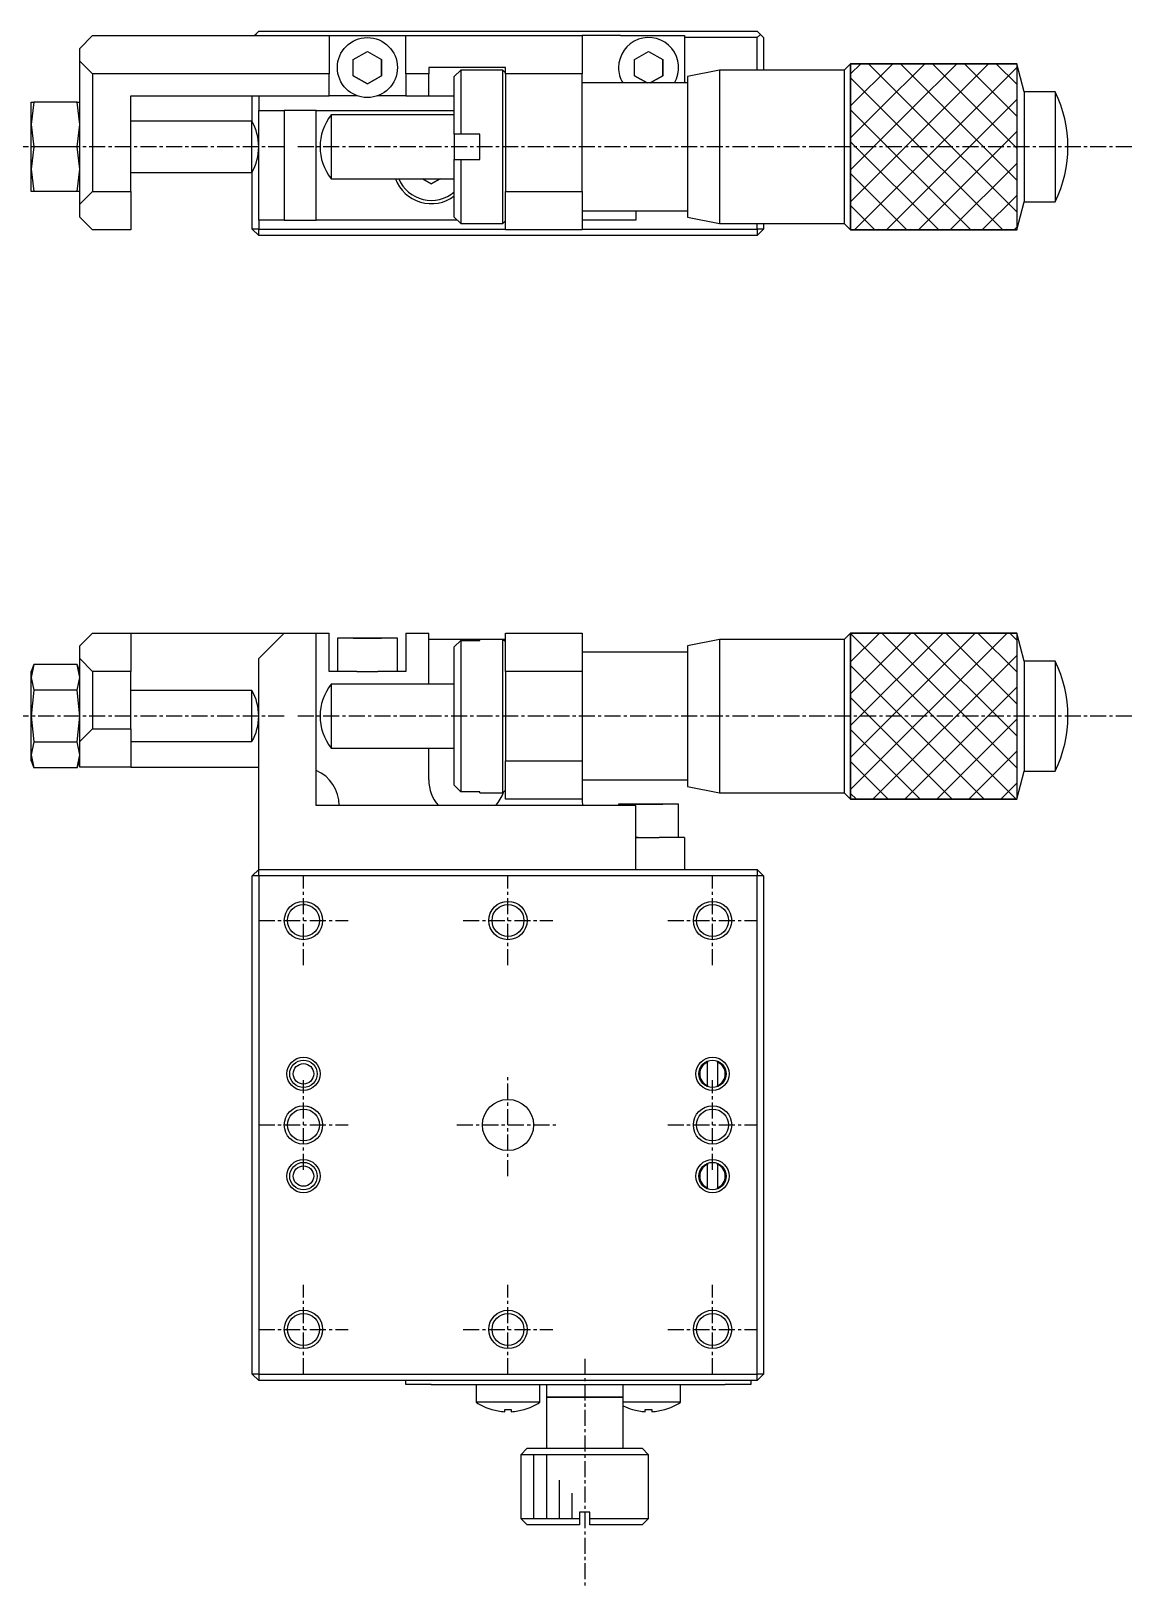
# Model space of a CAD drawing. Extents: x 10 to 351, y 10 to 232.
# Drawn here: x 117 to 203.2, y 110.1 to 232 of the extents above; entities that cross this region are included whole.
import ezdxf

# ---------------------------------------------------------------- set-up
doc = ezdxf.new("R2010")
doc.units = 0
doc.linetypes.add('CENTER', pattern=[2, 1.25, -0.25, 0.25, -0.25])
doc.layers.get('0').update_dxf_attribs({"linetype": 'CONTINUOUS'})
doc.layers.add('CENTER', color=1, linetype='CENTER')

msp = doc.modelspace()

# ---------------------------------------------------------------- linework, layer by layer
at = {"color": 7, "linetype": 'CONTINUOUS'}
for p, q in [((120.849997, 230.65), (121.849997, 231.65)), ((121.849997, 231.65), (140.349997, 231.65)), ((134.499997, 231.65), (134.599997, 231.75)), ((134.599997, 231.75), (134.849997, 232)), ((134.599997, 231.75), (134.699997, 231.65)), ((134.849997, 232), (173.849997, 232)), ((140.349997, 231.65), (140.349997, 228.65)), ((140.349997, 231.65), (146.349997, 231.65)), ((146.349997, 228.65), (146.349997, 231.65)), ((146.349997, 231.65), (160.149997, 231.65)), ((160.149997, 231.65), (160.149997, 228.65)), ((163.149997, 231.65), (160.149997, 231.65)), ((163.149997, 231.65), (168.149997, 231.65)), ((168.149997, 231.65), (168.149997, 227.95)), ((174.099997, 231.75), (173.849997, 232)), ((173.849997, 231.5), (174.099997, 231.75)), ((174.099997, 231.75), (174.349997, 231.5)), ((120.849997, 229.65), (120.849997, 230.65)), ((142.249997, 229.785085), (143.349996, 230.420171)), ((143.349996, 230.420171), (144.449997, 229.785085)), ((164.249996, 229.785085), (165.349996, 230.420171)), ((165.349996, 230.420171), (166.449996, 229.785085)), ((173.849997, 231.5), (168.149997, 231.5)), ((173.849997, 228.949996), (173.849997, 231.5)), ((174.349997, 231.5), (174.349997, 228.949996)), ((120.849997, 224.95), (120.849997, 229.65)), ((120.849997, 229.65), (121.849997, 228.65)), ((142.249997, 228.514915), (142.249997, 229.785085)), ((144.449997, 228.514915), (144.449996, 229.785085)), ((144.449997, 229.785085), (144.449997, 228.514915)), ((164.249997, 228.514915), (164.249996, 229.785085)), ((166.449996, 229.785085), (166.449997, 228.514915)), ((166.449997, 228.514915), (166.449996, 229.785085)), ((181.150002, 229.449999), (180.65, 228.949996)), ((181.150002, 229.449999), (194.150003, 229.449999)), ((181.150003, 216.450001), (181.150002, 229.449999)), ((194.739491, 227.25), (194.150003, 229.449999)), ((194.150003, 229.449999), (194.150004, 216.450001)), ((121.849997, 228.65), (121.849997, 219.45)), ((140.349997, 228.65), (121.849997, 228.65)), ((140.349997, 226.95), (140.349997, 228.65)), ((143.349997, 227.879829), (142.249997, 228.514915)), ((142.249997, 228.514915), (143.349997, 227.879829)), ((144.449997, 228.514915), (143.349997, 227.879829)), ((143.349997, 227.879829), (144.449997, 228.514915)), ((148.149997, 228.65), (146.349997, 228.65)), ((146.349997, 228.65), (146.349997, 226.95)), ((154.149997, 229.15), (148.149997, 229.15)), ((148.149997, 229.15), (148.149997, 228.65)), ((148.149997, 226.95), (148.149997, 228.65)), ((150.649996, 228.95), (150.149996, 228.45)), ((150.149996, 223.95), (150.149996, 228.45)), ((150.649996, 228.95), (150.649996, 223.95)), ((153.949996, 228.95), (150.649996, 228.95)), ((153.949997, 222.95), (153.949996, 228.95)), ((154.149996, 228.75), (153.949996, 228.95)), ((154.149997, 228.65), (154.149997, 229.15)), ((160.149997, 228.65), (154.149997, 228.65)), ((154.149997, 228.65), (154.149997, 219.45)), ((160.149997, 219.45), (160.149997, 228.65)), ((165.228457, 227.95), (164.249997, 228.514915)), ((164.249997, 228.514915), (165.228457, 227.95)), ((166.449997, 228.514915), (165.471536, 227.95)), ((165.471536, 227.95), (166.449997, 228.514915)), ((170.899995, 228.949996), (168.399996, 228.449997)), ((168.399996, 228.449997), (168.399997, 217.450003)), ((170.899995, 228.949996), (170.899996, 216.950004)), ((180.65, 228.949996), (170.899995, 228.949996)), ((180.65, 228.949996), (180.650001, 216.950004)), ((124.849997, 226.95), (140.349997, 226.95)), ((124.849997, 219.45), (124.849997, 226.95)), ((134.349997, 224.886492), (134.349997, 226.95)), ((134.849997, 226.95), (134.849997, 225.8)), ((142.523861, 226.95), (140.349997, 226.95)), ((146.349997, 226.95), (144.176132, 226.95)), ((146.349997, 226.95), (148.149997, 226.95)), ((148.149997, 226.95), (150.149996, 226.95)), ((168.399996, 227.95), (160.149996, 227.95)), ((194.739491, 227.25), (194.739492, 218.65)), ((197.150002, 227.25), (194.739491, 227.25)), ((197.150002, 227.25), (197.150003, 218.65)), ((117.247069, 226.45), (117.049997, 224.7)), ((117.049997, 226.45), (117.247069, 226.45)), ((117.049997, 224.7), (117.049997, 226.45)), ((120.652924, 226.45), (117.247069, 226.45)), ((120.849997, 224.7), (120.652924, 226.45)), ((120.652924, 226.45), (120.849997, 226.45)), ((134.849997, 217.2), (134.849997, 225.8)), ((134.849997, 225.8), (136.849997, 225.8)), ((136.849997, 225.8), (136.849997, 217.2)), ((139.349997, 225.8), (136.849997, 225.8)), ((139.349997, 217.2), (139.349997, 225.8)), ((139.349997, 225.8), (150.149996, 225.8)), ((117.049997, 224.7), (117.247069, 222.95)), ((117.049997, 221.2), (117.049997, 224.7)), ((120.652924, 222.95), (120.849997, 224.7)), ((120.849997, 220.95), (120.849997, 224.95)), ((134.314098, 224.95), (124.850016, 224.95)), ((134.314098, 222.95), (134.314098, 224.950005)), ((134.314098, 222.95), (134.314098, 224.95)), ((140.527505, 225.449996), (140.527506, 220.450004)), ((150.149996, 225.449996), (140.527505, 225.449996)), ((150.149996, 223.950339), (150.149996, 223.078371)), ((150.649996, 223.95), (150.149996, 223.95)), ((150.149996, 223.078371), (150.149997, 221.949667)), ((152.149996, 223.95), (150.649996, 223.95)), ((152.149997, 221.95), (152.149996, 223.95)), ((117.247069, 222.95), (117.049997, 221.2)), ((120.652924, 222.95), (117.247069, 222.95)), ((120.849997, 221.2), (120.652924, 222.95)), ((134.314098, 220.949995), (134.314098, 222.95)), ((134.314098, 220.95), (134.314098, 222.95)), ((150.149997, 217.45), (150.149997, 221.95)), ((150.149997, 221.95), (150.649997, 221.95)), ((150.649997, 221.95), (150.649997, 216.95)), ((150.649997, 221.95), (152.149997, 221.95)), ((153.949997, 216.95), (153.949997, 222.95)), ((117.049997, 221.2), (117.247069, 219.45)), ((117.049997, 219.45), (117.049997, 221.2)), ((120.652924, 219.45), (120.849997, 221.2)), ((120.849997, 218.45), (120.849997, 220.95)), ((124.850016, 220.95), (134.314098, 220.95)), ((134.349997, 216.5), (134.349997, 221.013508)), ((117.247069, 219.45), (117.049997, 219.45)), ((120.652924, 219.45), (117.247069, 219.45)), ((120.849997, 219.45), (120.652924, 219.45)), ((121.849997, 219.45), (120.849997, 218.45)), ((121.849997, 219.45), (124.849997, 219.45)), ((124.849997, 219.45), (124.849997, 216.45)), ((140.527506, 220.450004), (150.149997, 220.450004)), ((148.349996, 220.056624), (147.668643, 220.450004)), ((147.668643, 220.450004), (148.349996, 220.056624)), ((149.03135, 220.450004), (148.349996, 220.056624)), ((148.349996, 220.056624), (149.03135, 220.450004)), ((154.149997, 216.45), (154.149997, 219.45)), ((154.149997, 219.45), (160.149997, 219.45)), ((160.149997, 219.45), (160.149997, 216.45)), ((120.849997, 217.45), (120.849997, 218.45)), ((194.150004, 216.450001), (194.739492, 218.65)), ((194.739492, 218.65), (197.150003, 218.65)), ((121.849997, 216.45), (120.849997, 217.45)), ((136.849997, 217.2), (134.849997, 217.2)), ((134.849997, 217.2), (134.849997, 216.5)), ((136.849997, 217.2), (139.349997, 217.2)), ((150.399997, 217.2), (139.349997, 217.2)), ((150.149997, 217.45), (150.649997, 216.95)), ((153.949997, 216.95), (154.149997, 217.15)), ((160.149997, 217.95), (168.399997, 217.95)), ((164.349997, 217.2), (160.149997, 217.2)), ((164.349997, 217.95), (164.349997, 217.2)), ((168.399997, 217.450003), (170.899996, 216.950004)), ((124.849997, 216.45), (121.849997, 216.45)), ((134.849997, 216.5), (134.349997, 216.5)), ((134.849997, 216), (134.349997, 216.5)), ((134.849997, 216.5), (154.149997, 216.5)), ((134.849997, 216), (134.849997, 216.5)), ((173.849997, 216), (134.849997, 216)), ((150.649997, 216.95), (153.949997, 216.95)), ((160.149997, 216.45), (154.149997, 216.45)), ((160.149997, 216.5), (173.849997, 216.5)), ((170.899996, 216.950004), (180.650001, 216.950004)), ((173.849997, 216.5), (173.849997, 216.950004)), ((173.849997, 216.5), (173.849997, 216)), ((174.349997, 216.5), (173.849997, 216)), ((174.349997, 216.5), (173.849997, 216.5)), ((174.349997, 216.950004), (174.349997, 216.5)), ((180.650001, 216.950004), (181.150003, 216.450001)), ((194.150004, 216.450001), (181.150003, 216.450001)), ((121.849997, 184.9), (120.849997, 183.9)), ((121.849997, 184.9), (124.849997, 184.9)), ((124.849997, 184.9), (124.849997, 181.9)), ((124.849997, 184.9), (136.849997, 184.9)), ((136.849997, 184.9), (134.849997, 182.9)), ((136.849997, 184.9), (139.349997, 184.9)), ((139.349997, 184.9), (140.349997, 184.9)), ((139.349997, 171.4), (139.349997, 184.9)), ((140.349997, 181.9), (140.349997, 184.9)), ((145.699997, 184.5), (140.999997, 184.5)), ((145.699997, 184.5), (140.999997, 184.5)), ((140.999997, 184.5), (140.999997, 181.9)), ((142.249997, 184.5), (143.349996, 184.5)), ((143.349997, 184.5), (142.249997, 184.5)), ((143.349996, 184.5), (144.449997, 184.5)), ((144.449997, 184.5), (143.349997, 184.5)), ((145.699997, 181.9), (145.699997, 184.5)), ((146.349997, 184.9), (146.349997, 181.9)), ((146.349997, 184.9), (148.149997, 184.9)), ((148.149997, 180.899996), (148.149997, 184.9)), ((152.149997, 184.4), (148.149997, 184.4)), ((150.149997, 183.808327), (150.649997, 184.31608)), ((150.649997, 184.31608), (150.649996, 172.48392)), ((150.649997, 184.31608), (152.149997, 184.31608)), ((152.149997, 184.31608), (152.149997, 184.4)), ((152.149997, 184.31608), (152.149997, 184.4)), ((153.949997, 184.4), (152.149997, 184.4)), ((153.949996, 172.4), (153.949997, 184.4)), ((154.149997, 184.4), (153.949997, 184.4)), ((154.149997, 184.2), (153.949997, 184.4)), ((154.149997, 184.9), (160.149997, 184.9)), ((154.149997, 181.9), (154.149997, 184.9)), ((160.149997, 184.9), (160.149997, 181.9)), ((170.899996, 184.399996), (168.399997, 183.899997)), ((170.899996, 184.399996), (170.899995, 172.400004)), ((180.650001, 184.399996), (170.899996, 184.399996)), ((180.650001, 184.399996), (180.65, 172.400004)), ((181.150003, 184.899999), (180.650001, 184.399996)), ((181.150002, 171.900001), (181.150003, 184.899999)), ((181.150003, 184.899999), (194.150004, 184.899999)), ((194.150004, 184.899999), (194.150003, 171.900001)), ((194.739492, 182.7), (194.150004, 184.899999)), ((120.849997, 182.9), (120.849997, 183.9)), ((121.849997, 181.9), (120.849997, 182.9)), ((120.849997, 180.4), (120.849997, 182.9)), ((134.849997, 166.4), (134.849997, 182.9)), ((150.149997, 172.991673), (150.149997, 183.808327)), ((150.149997, 183.043559), (150.149997, 183.808327)), ((168.399997, 183.4), (160.149997, 183.4)), ((168.399997, 183.899997), (168.399996, 172.900003)), ((168.399997, 183.649997), (168.399996, 173.150003)), ((168.399997, 183.899997), (168.399997, 183.4)), ((168.399997, 183.649997), (168.399997, 183.4)), ((117.247069, 182.441452), (117.049997, 181.431089)), ((117.247069, 182.441452), (117.049997, 181.9)), ((117.049997, 181.431089), (117.049997, 181.9)), ((120.652924, 182.441452), (117.247069, 182.441452)), ((120.849997, 181.431089), (120.652924, 182.441452)), ((120.849997, 181.9), (120.652924, 182.441452)), ((124.849997, 181.9), (121.849997, 181.9)), ((121.849997, 181.9), (121.849997, 177.4)), ((124.849997, 177.4), (124.849997, 181.9)), ((142.523861, 181.9), (140.349997, 181.9)), ((142.523861, 181.9), (144.176132, 181.9)), ((146.349997, 181.9), (144.176132, 181.9)), ((160.149997, 181.9), (154.149997, 181.9)), ((154.149997, 181.9), (154.149997, 174.9)), ((160.149997, 181.9), (160.149997, 174.9)), ((194.739492, 182.7), (194.739491, 174.1)), ((197.150003, 182.7), (194.739492, 182.7)), ((197.150003, 182.7), (197.150002, 174.1)), ((117.049997, 178.4), (117.049997, 181.431089)), ((117.049997, 181.431089), (117.247069, 180.420726)), ((117.247069, 180.420726), (117.049997, 178.4)), ((120.652924, 180.420726), (117.247069, 180.420726)), ((120.652924, 180.420726), (120.849997, 181.431089)), ((120.849997, 178.4), (120.652924, 180.420726)), ((140.527505, 180.899996), (140.527505, 175.900004)), ((150.149996, 180.899996), (140.527505, 180.899996)), ((120.849997, 176.4), (120.849997, 180.4)), ((134.314098, 180.4), (124.850016, 180.4)), ((134.314098, 176.399995), (134.314098, 180.400005)), ((134.314098, 176.4), (134.314098, 180.4)), ((117.049997, 175.368911), (117.049997, 178.4)), ((117.049997, 178.4), (117.247069, 176.379274)), ((120.652924, 176.379274), (120.849997, 178.4)), ((120.849997, 176.4), (121.849997, 177.4)), ((121.849997, 177.4), (124.849997, 177.4)), ((124.849997, 177.4), (124.849997, 174.4)), ((117.247069, 176.379274), (117.049997, 175.368911)), ((117.247069, 176.379274), (120.652924, 176.379274)), ((120.849997, 175.368911), (120.652924, 176.379274)), ((120.849997, 174.4), (120.849997, 176.4)), ((124.850016, 176.4), (134.314098, 176.4)), ((140.527505, 175.900004), (150.149996, 175.900004)), ((148.149997, 173.4), (148.149997, 175.900004)), ((117.049997, 175.368911), (117.247069, 174.358548)), ((117.049997, 174.9), (117.049997, 175.368911)), ((117.049997, 174.9), (117.247069, 174.358548)), ((120.652924, 174.358548), (117.247069, 174.358548)), ((120.652924, 174.358548), (120.849997, 175.368911)), ((120.652924, 174.358548), (120.849997, 174.9)), ((124.849997, 174.4), (120.849997, 174.4)), ((124.849997, 174.4), (134.849997, 174.4)), ((154.149997, 174.9), (160.149997, 174.9)), ((154.149997, 171.9), (154.149997, 174.9)), ((160.149997, 174.9), (160.149997, 171.9)), ((150.149997, 172.991673), (150.149997, 173.756441)), ((160.149996, 173.4), (168.399996, 173.4)), ((168.399996, 173.4), (168.399996, 172.900003)), ((168.399996, 173.4), (168.399996, 173.150003)), ((194.150003, 171.900001), (194.739491, 174.1)), ((194.739491, 174.1), (197.150002, 174.1)), ((150.649997, 172.48392), (150.149997, 172.991673)), ((152.149997, 172.48392), (150.649997, 172.48392)), ((152.149996, 172.4), (152.149996, 172.48392)), ((152.149996, 172.4), (152.149996, 172.48392)), ((152.149996, 172.4), (153.949996, 172.4)), ((153.949996, 172.4), (154.149996, 172.6)), ((160.149997, 171.9), (154.149997, 171.9)), ((168.399996, 172.900003), (170.899995, 172.400004)), ((170.899995, 172.400004), (180.65, 172.400004)), ((180.65, 172.400004), (181.150002, 171.900001)), ((194.150003, 171.900001), (181.150002, 171.900001)), ((164.349997, 171.4), (139.349997, 171.4)), ((167.699997, 171.5), (162.999997, 171.5)), ((167.699997, 171.5), (162.999997, 171.5)), ((162.999997, 171.5), (162.999997, 171.4)), ((164.249996, 171.5), (165.349996, 171.5)), ((165.349997, 171.5), (164.249997, 171.5)), ((164.349997, 166.4), (164.349997, 171.4)), ((165.349996, 171.5), (166.449996, 171.5)), ((166.449997, 171.5), (165.349997, 171.5)), ((167.699997, 168.9), (167.699997, 171.5)), ((164.349997, 168.9), (164.523861, 168.9)), ((164.523861, 168.9), (164.349997, 168.9)), ((164.523861, 168.9), (166.176132, 168.9)), ((168.149997, 168.9), (166.176132, 168.9)), ((168.149997, 168.9), (168.149997, 166.4)), ((134.849997, 166.4), (134.349997, 165.9)), ((134.849997, 165.9), (134.349997, 165.9)), ((134.349997, 126.9), (134.349997, 165.9)), ((134.849997, 165.9), (134.849997, 166.4)), ((134.849997, 166.4), (173.849997, 166.4)), ((173.849997, 165.9), (134.849997, 165.9)), ((134.849997, 165.9), (134.849997, 126.9)), ((173.849997, 166.4), (173.849997, 165.9)), ((174.349997, 165.9), (173.849997, 166.4)), ((174.349997, 165.9), (173.849997, 165.9)), ((173.849997, 126.9), (173.849997, 165.9)), ((174.349997, 165.9), (174.349997, 126.9)), ((169.949997, 151.398389), (169.949997, 151.316515)), ((169.949997, 149.483485), (169.949997, 151.316515)), ((170.749997, 151.316515), (170.749997, 151.398389)), ((170.749997, 151.316515), (170.749997, 149.483485)), ((169.949997, 149.483485), (169.949997, 149.401611)), ((170.749997, 149.401611), (170.749997, 149.483485)), ((169.949997, 143.398389), (169.949997, 143.316515)), ((169.949997, 141.483485), (169.949997, 143.316515)), ((170.749997, 143.316515), (170.749997, 143.398389)), ((170.749997, 143.316515), (170.749997, 141.483485)), ((169.949997, 141.483485), (169.949997, 141.401611)), ((170.749997, 141.401611), (170.749997, 141.483485)), ((134.349997, 126.9), (134.849997, 126.4)), ((134.849997, 126.9), (134.349997, 126.9)), ((134.849997, 126.9), (134.849997, 126.4)), ((134.849997, 126.9), (173.849997, 126.9)), ((174.349997, 126.9), (173.849997, 126.9)), ((173.849997, 126.4), (173.849997, 126.9)), ((173.849997, 126.4), (174.349997, 126.9)), ((173.849997, 126.4), (134.849997, 126.4)), ((146.349997, 126.1), (146.349997, 126.4)), ((148.349997, 126.1), (146.349997, 126.1)), ((148.349997, 126.1), (153.274997, 126.1)), ((151.849997, 126.1), (151.849997, 124.708343)), ((153.274997, 126.1), (155.424997, 126.1)), ((155.424997, 126.1), (158.774997, 126.1)), ((156.849997, 124.708343), (156.849997, 126.1)), ((157.349997, 126.1), (157.349997, 125.1)), ((158.774997, 126.1), (160.924997, 126.1)), ((160.924997, 126.1), (164.274997, 126.1)), ((163.349997, 125.1), (163.349997, 126.1)), ((164.274997, 126.1), (166.424997, 126.1)), ((166.424997, 126.1), (171.349997, 126.1)), ((167.849997, 124.708343), (167.849997, 126.1)), ((173.349997, 126.1), (171.349997, 126.1)), ((173.349997, 126.4), (173.349997, 126.1)), ((154.349997, 124.708343), (151.849997, 124.708343)), ((156.849997, 124.708343), (154.349997, 124.708343)), ((160.349997, 125.1), (157.349997, 125.1)), ((157.349997, 125.1), (160.349997, 125.1)), ((157.349997, 125.1), (157.349997, 121.1)), ((163.349997, 125.1), (160.349997, 125.1)), ((160.349997, 125.1), (163.349997, 125.1)), ((163.349997, 121.1), (163.349997, 125.1)), ((165.349997, 124.708343), (163.349997, 124.708343)), ((167.849997, 124.708343), (165.349997, 124.708343)), ((153.088064, 124.130564), (153.091407, 124.137419)), ((153.088064, 124.130564), (153.091407, 124.137419)), ((154.089997, 124.137419), (154.609997, 124.137419)), ((154.089997, 123.965047), (154.089997, 124.137419)), ((154.609997, 124.137419), (154.609997, 123.965047)), ((155.608586, 124.137419), (155.611929, 124.130564)), ((155.608586, 124.137419), (155.611929, 124.130564)), ((164.088064, 124.130564), (164.091407, 124.137419)), ((164.088064, 124.130564), (164.091407, 124.137419)), ((165.089997, 124.137419), (165.609997, 124.137419)), ((165.089997, 123.965047), (165.089997, 124.137419)), ((165.609997, 124.137419), (165.609997, 123.965047)), ((166.608586, 124.137419), (166.611929, 124.130564)), ((166.608586, 124.137419), (166.611929, 124.130564)), ((155.849997, 121.1), (155.349997, 120.6)), ((155.849997, 121.1), (160.349997, 121.1)), ((160.349997, 121.1), (164.849997, 121.1)), ((165.349997, 120.6), (164.849997, 121.1)), ((160.349997, 120.6), (155.349997, 120.6)), ((155.349997, 120.6), (155.349997, 115.6)), ((165.349997, 120.6), (160.349997, 120.6)), ((165.349997, 115.6), (165.349997, 120.6)), ((160.749997, 116.1), (159.949997, 116.1)), ((159.949997, 116.1), (159.949997, 115.6)), ((160.749997, 116.1), (159.949997, 116.1)), ((160.749997, 115.6), (160.749997, 116.1)), ((155.349997, 115.6), (159.949997, 115.6)), ((155.349997, 115.6), (155.849997, 115.1)), ((159.949997, 115.1), (155.849997, 115.1)), ((159.949997, 115.1), (155.849997, 115.1)), ((159.949997, 115.6), (159.949997, 115.1)), ((160.749997, 115.6), (165.349997, 115.6)), ((160.749997, 115.1), (160.749997, 115.6)), ((164.849997, 115.1), (160.749997, 115.1)), ((164.849997, 115.1), (160.749997, 115.1)), ((164.849997, 115.1), (165.349997, 115.6))]:
    msp.add_line(p, q, dxfattribs=at)
at = {"color": 3, "linetype": 'CONTINUOUS'}
for p, q in [((181.150002, 229.449999), (181.150003, 216.450001)), ((194.150003, 229.449999), (181.150002, 229.449999)), ((181.150002, 228.650002), (181.949999, 229.449999)), ((181.150002, 226.150002), (184.449999, 229.449999)), ((182.550001, 229.449999), (186, 226)), ((183.5, 226), (186.949999, 229.449999)), ((185.050001, 229.449999), (188.5, 226)), ((186, 226), (189.449999, 229.449999)), ((187.550001, 229.449999), (191, 226)), ((188.5, 226), (191.949999, 229.449999)), ((190.050001, 229.449999), (193.5, 226)), ((192.550001, 229.449999), (194.150003, 227.849997)), ((194.150003, 229.449999), (194.150004, 216.450001)), ((181.150002, 228.349998), (183.5, 226)), ((191, 226), (194.150003, 229.150003)), ((181.150002, 223.650002), (183.5, 226)), ((181.150002, 225.849998), (190.549999, 216.450001)), ((181.150003, 221.150003), (186, 226)), ((181.150003, 218.650003), (188.5, 226)), ((181.450001, 216.450001), (191, 226)), ((183.5, 226), (193.049999, 216.450001)), ((183.950001, 216.450001), (193.5, 226)), ((186, 226), (194.150004, 217.849996)), ((188.5, 226), (194.150004, 220.349996)), ((191, 226), (194.150004, 222.849996)), ((193.5, 226), (194.150003, 226.650003)), ((193.5, 226), (194.150003, 225.349997)), ((181.150002, 223.349998), (188.049999, 216.450001)), ((186.450001, 216.450001), (194.150003, 224.150003)), ((181.150003, 220.849997), (185.549999, 216.450001)), ((188.950001, 216.450001), (194.150004, 221.650004)), ((181.150003, 218.349997), (183.049999, 216.450001)), ((191.450001, 216.450001), (194.150004, 219.150004)), ((181.150003, 216.450001), (194.150004, 216.450001)), ((193.950001, 216.450001), (194.150004, 216.650004)), ((181.150003, 184.899999), (181.150002, 171.900001)), ((181.150002, 177.650002), (188.399999, 184.899999)), ((181.150002, 175.150002), (190.899999, 184.899999)), ((181.150002, 172.650002), (193.399999, 184.899999)), ((194.150004, 184.899999), (181.150003, 184.899999)), ((181.150003, 182.650003), (183.399999, 184.899999)), ((181.150003, 180.150003), (185.899999, 184.899999)), ((181.150003, 184.849997), (194.099999, 171.900001)), ((183.600001, 184.899999), (194.150003, 174.349997)), ((186.100001, 184.899999), (194.150003, 176.849997)), ((188.600001, 184.899999), (194.150004, 179.349996)), ((191.100001, 184.899999), (194.150004, 181.849996)), ((193.600001, 184.899999), (194.150004, 184.349996)), ((194.150004, 184.899999), (194.150003, 171.900001)), ((182.900001, 171.900001), (194.150004, 183.150004)), ((181.150003, 182.349997), (191.599999, 171.900001)), ((185.400001, 171.900001), (194.150004, 180.650004)), ((181.150003, 179.849997), (189.099999, 171.900001)), ((187.900001, 171.900001), (194.150003, 178.150003)), ((181.150002, 177.349998), (186.599999, 171.900001)), ((190.400001, 171.900001), (194.150003, 175.650003)), ((181.150002, 174.849998), (184.099999, 171.900001)), ((192.900001, 171.900001), (194.150003, 173.150003)), ((181.150002, 172.349998), (181.599999, 171.900001)), ((181.150002, 171.900001), (194.150003, 171.900001)), ((138.492121, 163.641894), (138.349997, 163.65)), ((156.349997, 120.6), (156.349997, 115.6)), ((157.349997, 120.6), (157.349997, 115.6)), ((158.349997, 118.6), (158.349997, 115.6)), ((159.349997, 117.6), (159.349997, 115.6))]:
    msp.add_line(p, q, dxfattribs=at)
at = {"color": 7, "linetype": 'CONTINUOUS'}
for centre, radius in [((143.349997, 229.15), 2.35), ((138.349997, 162.4), 1.25), ((154.349997, 162.4), 1.25), ((170.349997, 162.4), 1.25), ((138.349997, 150.4), 1.075), ((138.349997, 150.4), 0.8), ((170.349997, 150.4), 1.075), ((138.349997, 146.4), 1.25), ((154.349997, 146.4), 2), ((170.349997, 146.4), 1.25), ((138.349997, 142.4), 1.075), ((138.349997, 142.4), 0.8), ((170.349997, 142.4), 1.075), ((138.349997, 130.4), 1.25), ((154.349997, 130.4), 1.25), ((170.349997, 130.4), 1.25)]:
    msp.add_circle(centre, radius, dxfattribs=at)
at = {"color": 3, "linetype": 'CONTINUOUS'}
for centre, radius in [((138.349997, 162.4), 1.5), ((154.349997, 162.4), 1.5), ((170.349997, 162.4), 1.5), ((138.349997, 150.4), 1.3), ((170.349997, 150.4), 1.3), ((138.349997, 146.4), 1.5), ((170.349997, 146.4), 1.5), ((138.349997, 142.4), 1.3), ((170.349997, 142.4), 1.3), ((138.349997, 130.4), 1.5), ((154.349997, 130.4), 1.5), ((170.349997, 130.4), 1.5)]:
    msp.add_circle(centre, radius, dxfattribs=at)
at = {"color": 7, "linetype": 'CONTINUOUS'}
for centre, radius, start, end in [((165.349997, 229.15), 2.35, 329.293646, 180.000004), ((165.349997, 229.15), 2.35, 180.000004, 210.706354), ((188.405002, 222.95), 9.745001, 333.816209, 26.183792), ((130.849997, 222.95), 4, 0, 30), ((143.650001, 222.95), 3.999997, 141.317811, 218.682189), ((130.849997, 222.95), 4, 330, 0), ((148.349997, 221.5), 3, 200.487233, 306.869898), ((148.349996, 221.5), 2.75, 202.446259, 310.885197), ((188.405002, 178.399998), 9.745001, 333.816215, 26.183798), ((143.650001, 178.399997), 3.999997, 141.317795, 218.682173), ((130.849997, 178.4), 4, 0, 30), ((130.849997, 178.4), 4, 330, 0), ((138.149997, 171.4), 3, 0, 66.421822), ((151.149997, 173.4), 3, 180, 221.810315), ((151.149997, 173.4), 3, 318.189685, 341.405562), ((163.149997, 171.9), 3, 180, 189.594068), ((170.349997, 150.4), 1, 113.578178, 246.421822), ((170.349997, 150.4), 1, 293.578178, 66.421822), ((170.349997, 142.4), 1, 113.578178, 246.421822), ((170.349997, 142.4), 1, 293.578178, 66.421822), ((154.349997, 128.45), 4.5, 236.251011, 253.714157), ((154.349997, 128.45), 4.5, 286.285843, 303.748989), ((165.349997, 128.45), 4.5, 243.6122, 253.714157), ((165.349997, 128.45), 4.5, 286.285843, 303.748989), ((154.349997, 128.45), 4.492483, 253.73057, 266.682184), ((154.349997, 128.45), 4.492483, 273.317816, 286.26943), ((165.349997, 128.45), 4.492483, 253.73057, 266.682184), ((165.349997, 128.45), 4.492483, 273.317816, 286.26943)]:
    msp.add_arc(centre, radius, start, end, dxfattribs=at)
at = {"layer": 'CENTER', "color": 1, "linetype": 'CENTER'}
for p, q in [((136.849997, 222.95), (104.849997, 222.95)), ((203.150003, 222.95), (137.650004, 222.95)), ((136.849997, 178.4), (104.849997, 178.4)), ((203.150003, 178.4), (137.650004, 178.4)), ((138.349997, 158.9), (138.349997, 165.9)), ((154.349997, 158.9), (154.349997, 165.9)), ((170.349997, 158.9), (170.349997, 165.9)), ((134.849997, 162.4), (141.849997, 162.4)), ((150.849997, 162.4), (157.849997, 162.4)), ((166.849997, 162.4), (173.849997, 162.4)), ((154.349997, 142.4), (154.349997, 150.4)), ((138.349997, 142.9), (138.349997, 149.9)), ((170.349997, 142.9), (170.349997, 149.9)), ((134.849997, 146.4), (141.849997, 146.4)), ((150.349997, 146.4), (158.349997, 146.4)), ((166.849997, 146.4), (173.849997, 146.4)), ((138.349997, 126.9), (138.349997, 133.9)), ((154.349997, 126.9), (154.349997, 133.9)), ((170.349997, 126.9), (170.349997, 133.9)), ((134.849997, 130.4), (141.849997, 130.4)), ((150.849997, 130.4), (157.849997, 130.4)), ((166.849997, 130.4), (173.849997, 130.4)), ((160.349997, 128.1), (160.349997, 110.1))]:
    msp.add_line(p, q, dxfattribs=at)

doc.saveas('drawing.dxf')
